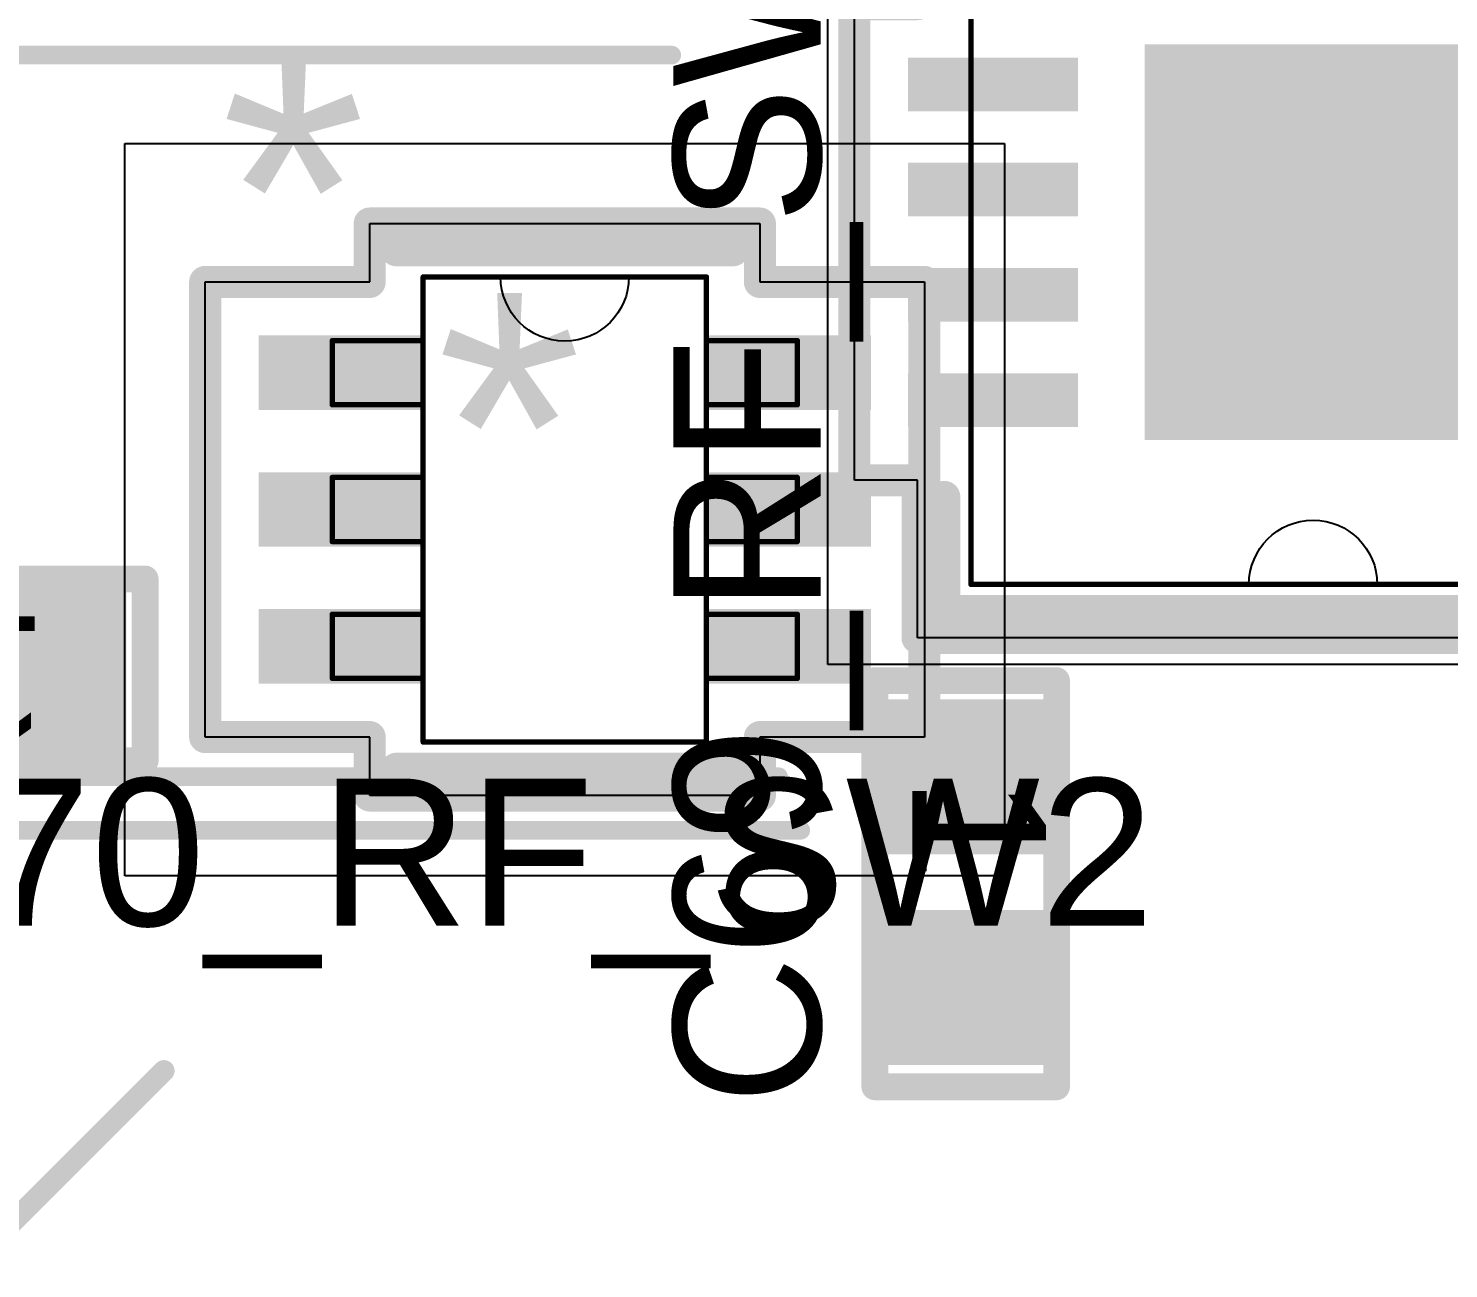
# Model space of a CAD drawing. Header units: inches. Extents: x -1.3 to 11.9, y -6.8 to 4.2.
# Drawn here: x 0.7147 to 0.9803, y 1.158 to 1.39 of the extents above; entities that cross this region are included whole.
import ezdxf

# ---------------------------------------------------------------- set-up
doc = ezdxf.new("R2010")
doc.units = ezdxf.units.IN
doc.header["$MEASUREMENT"] = 0
for name, color, linetype in [('12_SIG4', 7, 'Continuous'), ('14_SIG5', 136, 'Continuous'), ('AB', 56, 'Continuous'), ('ASSY_DWG_INFO', 56, 'Continuous'), ('FAB', 56, 'Continuous'), ('Mechanical 13', 56, 'Continuous'), ('POT_INFO', 56, 'Continuous'), ('TOP', 1, 'Continuous'), ('Top Overlay', 2, 'Continuous'), ('Top Paste', 8, 'Continuous'), ('Top Solder', 216, 'Continuous')]:
    doc.layers.add(name, color=color, linetype=linetype)
doc.styles.add('Arial', font='', dxfattribs={"height": 0.2})
doc.styles.get('Arial').set_extended_font_data('Arial')

# ---------------------------------------------------------------- blocks, each defined once
blk = doc.blocks.new('C0402_169')
at = {"layer": 'TOP'}
for points in [[(-0.031, -0.0125), (-0.031, 0.0125), (-0.006, 0.0125), (-0.006, -0.0125)], [(0.0084, -0.0125), (0.0084, 0.0125), (0.0334, 0.0125), (0.0334, -0.0125)]]:
    blk.add_hatch(color=1, dxfattribs=at).paths.add_polyline_path(points)
at = {"layer": 'Top Paste'}
for points in [[(-0.031, -0.0125), (-0.031, 0.0125), (-0.006, 0.0125), (-0.006, -0.0125)], [(0.0084, -0.0125), (0.0084, 0.0125), (0.0334, 0.0125), (0.0334, -0.0125)]]:
    blk.add_hatch(color=8, dxfattribs=at).paths.add_polyline_path(points)
at = {"layer": 'Top Solder'}
for points in [[(-0.033, -0.0145), (-0.033, 0.0145), (-0.004, 0.0145), (-0.004, -0.0145)], [(0.0064, -0.0145), (0.0064, 0.0145), (0.0354, 0.0145), (0.0354, -0.0145)]]:
    blk.add_hatch(color=216, dxfattribs=at).paths.add_polyline_path(points)
at = {"layer": 'ASSY_DWG_INFO'}
for points in [[(-0.0365, 0.017, 0.005, 0.005, 0), (-0.0365, -0.017, 0.005, 0.005, 0)], [(0.0395, 0.017, 0.005, 0.005, 0), (-0.0365, 0.017, 0.005, 0.005, 0)], [(0.0395, 0.017, 0.005, 0.005, 0), (0.0395, -0.017, 0.005, 0.005, 0)], [(0.0395, -0.017, 0.005, 0.005, 0), (-0.0365, -0.017, 0.005, 0.005, 0)]]:
    blk.add_lwpolyline(points, format="xyseb", dxfattribs=at)
for points in [[(-0.03775, 0.017, 0.0025, 0.0025, 1), (-0.03525, 0.017, 0.0025, 0.0025, 1)], [(-0.03775, 0.017, 0.0025, 0.0025, 1), (-0.03525, 0.017, 0.0025, 0.0025, 1)], [(0.03825, 0.017, 0.0025, 0.0025, 1), (0.04075, 0.017, 0.0025, 0.0025, 1)], [(0.03825, 0.017, 0.0025, 0.0025, 1), (0.04075, 0.017, 0.0025, 0.0025, 1)], [(-0.03775, -0.017, 0.0025, 0.0025, 1), (-0.03525, -0.017, 0.0025, 0.0025, 1)], [(-0.03775, -0.017, 0.0025, 0.0025, 1), (-0.03525, -0.017, 0.0025, 0.0025, 1)], [(0.03825, -0.017, 0.0025, 0.0025, 1), (0.04075, -0.017, 0.0025, 0.0025, 1)], [(0.03825, -0.017, 0.0025, 0.0025, 1), (0.04075, -0.017, 0.0025, 0.0025, 1)]]:
    blk.add_lwpolyline(points, format="xyseb", close=True, dxfattribs=at)
at = {"layer": 'Top Overlay'}
for points in [[(0.0365, 0.017, 0.005, 0.005, 0), (-0.0365, 0.017, 0.005, 0.005, 0)], [(-0.0365, 0.017, 0.005, 0.005, 0), (-0.0365, -0.017, 0.005, 0.005, 0)], [(0.0395, 0.017, 0.005, 0.005, 0), (0.0365, 0.017, 0.005, 0.005, 0)], [(0.0395, 0.017, 0.005, 0.005, 0), (0.0395, -0.017, 0.005, 0.005, 0)], [(0.0395, -0.017, 0.005, 0.005, 0), (-0.0365, -0.017, 0.005, 0.005, 0)]]:
    blk.add_lwpolyline(points, format="xyseb", dxfattribs=at)
for points in [[(-0.03775, 0.017, 0.0025, 0.0025, 1), (-0.03525, 0.017, 0.0025, 0.0025, 1)], [(-0.03775, 0.017, 0.0025, 0.0025, 1), (-0.03525, 0.017, 0.0025, 0.0025, 1)], [(0.03525, 0.017, 0.0025, 0.0025, 1), (0.03775, 0.017, 0.0025, 0.0025, 1)], [(0.03525, 0.017, 0.0025, 0.0025, 1), (0.03775, 0.017, 0.0025, 0.0025, 1)], [(0.03825, 0.017, 0.0025, 0.0025, 1), (0.04075, 0.017, 0.0025, 0.0025, 1)], [(0.03825, 0.017, 0.0025, 0.0025, 1), (0.04075, 0.017, 0.0025, 0.0025, 1)], [(-0.03775, -0.017, 0.0025, 0.0025, 1), (-0.03525, -0.017, 0.0025, 0.0025, 1)], [(-0.03775, -0.017, 0.0025, 0.0025, 1), (-0.03525, -0.017, 0.0025, 0.0025, 1)], [(0.03825, -0.017, 0.0025, 0.0025, 1), (0.04075, -0.017, 0.0025, 0.0025, 1)], [(0.03825, -0.017, 0.0025, 0.0025, 1), (0.04075, -0.017, 0.0025, 0.0025, 1)]]:
    blk.add_lwpolyline(points, format="xyseb", close=True, dxfattribs=at)
at = {"layer": 'FAB', "style": 'Arial'}
blk.add_text('1', height=0.025, dxfattribs=at).set_placement((-0.0185, -0.01))
blk = doc.blocks.new('C0402_171')
at = {"layer": 'TOP'}
for points in [[(-0.031, -0.0125), (-0.031, 0.0125), (-0.006, 0.0125), (-0.006, -0.0125)], [(0.0084, -0.0125), (0.0084, 0.0125), (0.0334, 0.0125), (0.0334, -0.0125)]]:
    blk.add_hatch(color=1, dxfattribs=at).paths.add_polyline_path(points)
at = {"layer": 'Top Paste'}
for points in [[(-0.031, -0.0125), (-0.031, 0.0125), (-0.006, 0.0125), (-0.006, -0.0125)], [(0.0084, -0.0125), (0.0084, 0.0125), (0.0334, 0.0125), (0.0334, -0.0125)]]:
    blk.add_hatch(color=8, dxfattribs=at).paths.add_polyline_path(points)
at = {"layer": 'Top Solder'}
for points in [[(-0.033, -0.0145), (-0.033, 0.0145), (-0.004, 0.0145), (-0.004, -0.0145)], [(0.0064, -0.0145), (0.0064, 0.0145), (0.0354, 0.0145), (0.0354, -0.0145)]]:
    blk.add_hatch(color=216, dxfattribs=at).paths.add_polyline_path(points)
at = {"layer": 'ASSY_DWG_INFO'}
for points in [[(-0.0365, -0.017, 0.005, 0.005, 0), (-0.0365, 0.017, 0.005, 0.005, 0)], [(0.0395, 0.017, 0.005, 0.005, 0), (-0.0365, 0.017, 0.005, 0.005, 0)], [(0.0395, -0.017, 0.005, 0.005, 0), (0.0395, 0.017, 0.005, 0.005, 0)], [(0.0395, -0.017, 0.005, 0.005, 0), (-0.0365, -0.017, 0.005, 0.005, 0)]]:
    blk.add_lwpolyline(points, format="xyseb", dxfattribs=at)
for points in [[(-0.03775, 0.017, 0.0025, 0.0025, 1), (-0.03525, 0.017, 0.0025, 0.0025, 1)], [(-0.03775, 0.017, 0.0025, 0.0025, 1), (-0.03525, 0.017, 0.0025, 0.0025, 1)], [(0.03825, 0.017, 0.0025, 0.0025, 1), (0.04075, 0.017, 0.0025, 0.0025, 1)], [(0.03825, 0.017, 0.0025, 0.0025, 1), (0.04075, 0.017, 0.0025, 0.0025, 1)], [(-0.03775, -0.017, 0.0025, 0.0025, 1), (-0.03525, -0.017, 0.0025, 0.0025, 1)], [(-0.03775, -0.017, 0.0025, 0.0025, 1), (-0.03525, -0.017, 0.0025, 0.0025, 1)], [(0.03825, -0.017, 0.0025, 0.0025, 1), (0.04075, -0.017, 0.0025, 0.0025, 1)], [(0.03825, -0.017, 0.0025, 0.0025, 1), (0.04075, -0.017, 0.0025, 0.0025, 1)]]:
    blk.add_lwpolyline(points, format="xyseb", close=True, dxfattribs=at)
at = {"layer": 'Top Overlay'}
for points in [[(0.0365, 0.017, 0.005, 0.005, 0), (-0.0365, 0.017, 0.005, 0.005, 0)], [(-0.0365, -0.017, 0.005, 0.005, 0), (-0.0365, 0.017, 0.005, 0.005, 0)], [(0.0395, 0.017, 0.005, 0.005, 0), (0.0365, 0.017, 0.005, 0.005, 0)], [(0.0395, -0.017, 0.005, 0.005, 0), (0.0395, 0.017, 0.005, 0.005, 0)], [(0.0395, -0.017, 0.005, 0.005, 0), (-0.0365, -0.017, 0.005, 0.005, 0)]]:
    blk.add_lwpolyline(points, format="xyseb", dxfattribs=at)
for points in [[(-0.03775, 0.017, 0.0025, 0.0025, 1), (-0.03525, 0.017, 0.0025, 0.0025, 1)], [(-0.03775, 0.017, 0.0025, 0.0025, 1), (-0.03525, 0.017, 0.0025, 0.0025, 1)], [(0.03525, 0.017, 0.0025, 0.0025, 1), (0.03775, 0.017, 0.0025, 0.0025, 1)], [(0.03525, 0.017, 0.0025, 0.0025, 1), (0.03775, 0.017, 0.0025, 0.0025, 1)], [(0.03825, 0.017, 0.0025, 0.0025, 1), (0.04075, 0.017, 0.0025, 0.0025, 1)], [(0.03825, 0.017, 0.0025, 0.0025, 1), (0.04075, 0.017, 0.0025, 0.0025, 1)], [(-0.03775, -0.017, 0.0025, 0.0025, 1), (-0.03525, -0.017, 0.0025, 0.0025, 1)], [(-0.03775, -0.017, 0.0025, 0.0025, 1), (-0.03525, -0.017, 0.0025, 0.0025, 1)], [(0.03825, -0.017, 0.0025, 0.0025, 1), (0.04075, -0.017, 0.0025, 0.0025, 1)], [(0.03825, -0.017, 0.0025, 0.0025, 1), (0.04075, -0.017, 0.0025, 0.0025, 1)]]:
    blk.add_lwpolyline(points, format="xyseb", close=True, dxfattribs=at)
at = {"layer": 'FAB', "style": 'Arial'}
blk.add_text('1', height=0.025, dxfattribs=at).set_placement((-0.0185, -0.01))
blk = doc.blocks.new('SOT_2815_115_NXP_306')
at = {"layer": 'TOP'}
for points in [[(-0.05728, 0.03257), (-0.0265, 0.03257), (-0.0265, 0.01861), (-0.05728, 0.01861)], [(0.0265, 0.03257), (0.05728, 0.03257), (0.05728, 0.01861), (0.0265, 0.01861)], [(-0.05728, 0.00698), (-0.0265, 0.00698), (-0.0265, -0.00698), (-0.05728, -0.00698)], [(0.0265, 0.00698), (0.05728, 0.00698), (0.05728, -0.00698), (0.0265, -0.00698)], [(-0.05728, -0.01861), (-0.0265, -0.01861), (-0.0265, -0.03257), (-0.05728, -0.03257)], [(0.0265, -0.01861), (0.05728, -0.01861), (0.05728, -0.03257), (0.0265, -0.03257)]]:
    blk.add_hatch(color=1, dxfattribs=at).paths.add_polyline_path(points)
at = {"layer": 'Top Paste'}
for points in [[(-0.05728, 0.03257), (-0.0265, 0.03257), (-0.0265, 0.01861), (-0.05728, 0.01861)], [(0.0265, 0.03257), (0.05728, 0.03257), (0.05728, 0.01861), (0.0265, 0.01861)], [(-0.05728, 0.00698), (-0.0265, 0.00698), (-0.0265, -0.00698), (-0.05728, -0.00698)], [(0.0265, 0.00698), (0.05728, 0.00698), (0.05728, -0.00698), (0.0265, -0.00698)], [(-0.05728, -0.01861), (-0.0265, -0.01861), (-0.0265, -0.03257), (-0.05728, -0.03257)], [(0.0265, -0.01861), (0.05728, -0.01861), (0.05728, -0.03257), (0.0265, -0.03257)]]:
    blk.add_hatch(color=8, dxfattribs=at).paths.add_polyline_path(points)
at = {"layer": 'Top Solder'}
for points in [[(-0.05728, 0.03257), (-0.0265, 0.03257), (-0.0265, 0.01861), (-0.05728, 0.01861)], [(0.0265, 0.03257), (0.05728, 0.03257), (0.05728, 0.01861), (0.0265, 0.01861)], [(-0.05728, 0.00698), (-0.0265, 0.00698), (-0.0265, -0.00698), (-0.05728, -0.00698)], [(0.0265, 0.00698), (0.05728, 0.00698), (0.05728, -0.00698), (0.0265, -0.00698)], [(-0.05728, -0.01861), (-0.0265, -0.01861), (-0.0265, -0.03257), (-0.05728, -0.03257)], [(0.0265, -0.01861), (0.05728, -0.01861), (0.05728, -0.03257), (0.0265, -0.03257)]]:
    blk.add_hatch(color=216, dxfattribs=at).paths.add_polyline_path(points)
at = {"layer": 'AB'}
for p, q in [((-0.08228, -0.0685), (-0.08228, 0.0685)), ((-0.08228, 0.0685), (0.08228, 0.0685)), ((0.08228, 0.0685), (0.08228, -0.0685)), ((0.08228, -0.0685), (-0.08228, -0.0685))]:
    blk.add_line(p, q, dxfattribs=at)
at = {"layer": 'Mechanical 13'}
for points, format in [([(-0.0265, 0.0435, 0.001, 0.001, 0), (0.0265, 0.0435, 0.001, 0.001, 0)], "xyseb"), ([(-0.0265, -0.0435, 0.001, 0.001, 0), (-0.0265, 0.0435, 0.001, 0.001, 0)], "xyseb"), ([(0.012, 0.0435, -1), (-0.012, 0.0435)], "xyb"), ([(0.0265, -0.0435, 0.001, 0.001, 0), (0.0265, 0.0435, 0.001, 0.001, 0)], "xyseb"), ([(-0.0435, 0.03159, 0.001, 0.001, 0), (-0.0265, 0.03159, 0.001, 0.001, 0)], "xyseb"), ([(-0.0435, 0.01959, 0.001, 0.001, 0), (-0.0435, 0.03159, 0.001, 0.001, 0)], "xyseb"), ([(-0.0265, 0.01959, 0.001, 0.001, 0), (-0.0265, 0.03159, 0.001, 0.001, 0)], "xyseb"), ([(0.0265, 0.01959, 0.001, 0.001, 0), (0.0265, 0.03159, 0.001, 0.001, 0)], "xyseb"), ([(0.0265, 0.03159, 0.001, 0.001, 0), (0.0435, 0.03159, 0.001, 0.001, 0)], "xyseb"), ([(0.0435, 0.01959, 0.001, 0.001, 0), (0.0435, 0.03159, 0.001, 0.001, 0)], "xyseb"), ([(-0.0435, 0.01959, 0.001, 0.001, 0), (-0.0265, 0.01959, 0.001, 0.001, 0)], "xyseb"), ([(0.0265, 0.01959, 0.001, 0.001, 0), (0.0435, 0.01959, 0.001, 0.001, 0)], "xyseb"), ([(-0.0435, 0.006, 0.001, 0.001, 0), (-0.0265, 0.006, 0.001, 0.001, 0)], "xyseb"), ([(-0.0435, -0.006, 0.001, 0.001, 0), (-0.0435, 0.006, 0.001, 0.001, 0)], "xyseb"), ([(-0.0265, -0.006, 0.001, 0.001, 0), (-0.0265, 0.006, 0.001, 0.001, 0)], "xyseb"), ([(0.0265, -0.006, 0.001, 0.001, 0), (0.0265, 0.006, 0.001, 0.001, 0)], "xyseb"), ([(0.0265, 0.006, 0.001, 0.001, 0), (0.0435, 0.006, 0.001, 0.001, 0)], "xyseb"), ([(0.0435, -0.006, 0.001, 0.001, 0), (0.0435, 0.006, 0.001, 0.001, 0)], "xyseb"), ([(-0.0435, -0.006, 0.001, 0.001, 0), (-0.0265, -0.006, 0.001, 0.001, 0)], "xyseb"), ([(0.0265, -0.006, 0.001, 0.001, 0), (0.0435, -0.006, 0.001, 0.001, 0)], "xyseb"), ([(-0.0435, -0.01959, 0.001, 0.001, 0), (-0.0265, -0.01959, 0.001, 0.001, 0)], "xyseb"), ([(-0.0435, -0.03159, 0.001, 0.001, 0), (-0.0435, -0.01959, 0.001, 0.001, 0)], "xyseb"), ([(-0.0265, -0.03159, 0.001, 0.001, 0), (-0.0265, -0.01959, 0.001, 0.001, 0)], "xyseb"), ([(0.0265, -0.03159, 0.001, 0.001, 0), (0.0265, -0.01959, 0.001, 0.001, 0)], "xyseb"), ([(0.0265, -0.01959, 0.001, 0.001, 0), (0.0435, -0.01959, 0.001, 0.001, 0)], "xyseb"), ([(0.0435, -0.03159, 0.001, 0.001, 0), (0.0435, -0.01959, 0.001, 0.001, 0)], "xyseb"), ([(-0.0435, -0.03159, 0.001, 0.001, 0), (-0.0265, -0.03159, 0.001, 0.001, 0)], "xyseb"), ([(0.0265, -0.03159, 0.001, 0.001, 0), (0.0435, -0.03159, 0.001, 0.001, 0)], "xyseb"), ([(-0.0265, -0.0435, 0.001, 0.001, 0), (0.0265, -0.0435, 0.001, 0.001, 0)], "xyseb")]:
    blk.add_lwpolyline(points, format=format, dxfattribs=at)
for points, format in [([(-0.02675, 0.0435, 0.0005, 0.0005, 1), (-0.02625, 0.0435, 0.0005, 0.0005, 1)], "xyseb"), ([(-0.02675, 0.0435, 0.0005, 0.0005, 1), (-0.02625, 0.0435, 0.0005, 0.0005, 1)], "xyseb"), ([(-0.012, 0.0435, 1), (-0.012, 0.0435, 1)], "xyb"), ([(0.012, 0.0435, 1), (0.012, 0.0435, 1)], "xyb"), ([(0.02625, 0.0435, 0.0005, 0.0005, 1), (0.02675, 0.0435, 0.0005, 0.0005, 1)], "xyseb"), ([(0.02625, 0.0435, 0.0005, 0.0005, 1), (0.02675, 0.0435, 0.0005, 0.0005, 1)], "xyseb"), ([(-0.04375, 0.03159, 0.0005, 0.0005, 1), (-0.04325, 0.03159, 0.0005, 0.0005, 1)], "xyseb"), ([(-0.04375, 0.03159, 0.0005, 0.0005, 1), (-0.04325, 0.03159, 0.0005, 0.0005, 1)], "xyseb"), ([(-0.02675, 0.03159, 0.0005, 0.0005, 1), (-0.02625, 0.03159, 0.0005, 0.0005, 1)], "xyseb"), ([(-0.02675, 0.03159, 0.0005, 0.0005, 1), (-0.02625, 0.03159, 0.0005, 0.0005, 1)], "xyseb"), ([(0.02625, 0.03159, 0.0005, 0.0005, 1), (0.02675, 0.03159, 0.0005, 0.0005, 1)], "xyseb"), ([(0.02625, 0.03159, 0.0005, 0.0005, 1), (0.02675, 0.03159, 0.0005, 0.0005, 1)], "xyseb"), ([(0.04325, 0.03159, 0.0005, 0.0005, 1), (0.04375, 0.03159, 0.0005, 0.0005, 1)], "xyseb"), ([(0.04325, 0.03159, 0.0005, 0.0005, 1), (0.04375, 0.03159, 0.0005, 0.0005, 1)], "xyseb"), ([(-0.04375, 0.01959, 0.0005, 0.0005, 1), (-0.04325, 0.01959, 0.0005, 0.0005, 1)], "xyseb"), ([(-0.04375, 0.01959, 0.0005, 0.0005, 1), (-0.04325, 0.01959, 0.0005, 0.0005, 1)], "xyseb"), ([(-0.02675, 0.01959, 0.0005, 0.0005, 1), (-0.02625, 0.01959, 0.0005, 0.0005, 1)], "xyseb"), ([(-0.02675, 0.01959, 0.0005, 0.0005, 1), (-0.02625, 0.01959, 0.0005, 0.0005, 1)], "xyseb"), ([(0.02625, 0.01959, 0.0005, 0.0005, 1), (0.02675, 0.01959, 0.0005, 0.0005, 1)], "xyseb"), ([(0.02625, 0.01959, 0.0005, 0.0005, 1), (0.02675, 0.01959, 0.0005, 0.0005, 1)], "xyseb"), ([(0.04325, 0.01959, 0.0005, 0.0005, 1), (0.04375, 0.01959, 0.0005, 0.0005, 1)], "xyseb"), ([(0.04325, 0.01959, 0.0005, 0.0005, 1), (0.04375, 0.01959, 0.0005, 0.0005, 1)], "xyseb"), ([(-0.04375, 0.006, 0.0005, 0.0005, 1), (-0.04325, 0.006, 0.0005, 0.0005, 1)], "xyseb"), ([(-0.04375, 0.006, 0.0005, 0.0005, 1), (-0.04325, 0.006, 0.0005, 0.0005, 1)], "xyseb"), ([(-0.02675, 0.006, 0.0005, 0.0005, 1), (-0.02625, 0.006, 0.0005, 0.0005, 1)], "xyseb"), ([(-0.02675, 0.006, 0.0005, 0.0005, 1), (-0.02625, 0.006, 0.0005, 0.0005, 1)], "xyseb"), ([(0.02625, 0.006, 0.0005, 0.0005, 1), (0.02675, 0.006, 0.0005, 0.0005, 1)], "xyseb"), ([(0.02625, 0.006, 0.0005, 0.0005, 1), (0.02675, 0.006, 0.0005, 0.0005, 1)], "xyseb"), ([(0.04325, 0.006, 0.0005, 0.0005, 1), (0.04375, 0.006, 0.0005, 0.0005, 1)], "xyseb"), ([(0.04325, 0.006, 0.0005, 0.0005, 1), (0.04375, 0.006, 0.0005, 0.0005, 1)], "xyseb"), ([(-0.04375, -0.006, 0.0005, 0.0005, 1), (-0.04325, -0.006, 0.0005, 0.0005, 1)], "xyseb"), ([(-0.04375, -0.006, 0.0005, 0.0005, 1), (-0.04325, -0.006, 0.0005, 0.0005, 1)], "xyseb"), ([(-0.02675, -0.006, 0.0005, 0.0005, 1), (-0.02625, -0.006, 0.0005, 0.0005, 1)], "xyseb"), ([(-0.02675, -0.006, 0.0005, 0.0005, 1), (-0.02625, -0.006, 0.0005, 0.0005, 1)], "xyseb"), ([(0.02625, -0.006, 0.0005, 0.0005, 1), (0.02675, -0.006, 0.0005, 0.0005, 1)], "xyseb"), ([(0.02625, -0.006, 0.0005, 0.0005, 1), (0.02675, -0.006, 0.0005, 0.0005, 1)], "xyseb"), ([(0.04325, -0.006, 0.0005, 0.0005, 1), (0.04375, -0.006, 0.0005, 0.0005, 1)], "xyseb"), ([(0.04325, -0.006, 0.0005, 0.0005, 1), (0.04375, -0.006, 0.0005, 0.0005, 1)], "xyseb"), ([(-0.04375, -0.01959, 0.0005, 0.0005, 1), (-0.04325, -0.01959, 0.0005, 0.0005, 1)], "xyseb"), ([(-0.04375, -0.01959, 0.0005, 0.0005, 1), (-0.04325, -0.01959, 0.0005, 0.0005, 1)], "xyseb"), ([(-0.02675, -0.01959, 0.0005, 0.0005, 1), (-0.02625, -0.01959, 0.0005, 0.0005, 1)], "xyseb"), ([(-0.02675, -0.01959, 0.0005, 0.0005, 1), (-0.02625, -0.01959, 0.0005, 0.0005, 1)], "xyseb"), ([(0.02625, -0.01959, 0.0005, 0.0005, 1), (0.02675, -0.01959, 0.0005, 0.0005, 1)], "xyseb"), ([(0.02625, -0.01959, 0.0005, 0.0005, 1), (0.02675, -0.01959, 0.0005, 0.0005, 1)], "xyseb"), ([(0.04325, -0.01959, 0.0005, 0.0005, 1), (0.04375, -0.01959, 0.0005, 0.0005, 1)], "xyseb"), ([(0.04325, -0.01959, 0.0005, 0.0005, 1), (0.04375, -0.01959, 0.0005, 0.0005, 1)], "xyseb"), ([(-0.04375, -0.03159, 0.0005, 0.0005, 1), (-0.04325, -0.03159, 0.0005, 0.0005, 1)], "xyseb"), ([(-0.04375, -0.03159, 0.0005, 0.0005, 1), (-0.04325, -0.03159, 0.0005, 0.0005, 1)], "xyseb"), ([(-0.02675, -0.03159, 0.0005, 0.0005, 1), (-0.02625, -0.03159, 0.0005, 0.0005, 1)], "xyseb"), ([(-0.02675, -0.03159, 0.0005, 0.0005, 1), (-0.02625, -0.03159, 0.0005, 0.0005, 1)], "xyseb"), ([(0.02625, -0.03159, 0.0005, 0.0005, 1), (0.02675, -0.03159, 0.0005, 0.0005, 1)], "xyseb"), ([(0.02625, -0.03159, 0.0005, 0.0005, 1), (0.02675, -0.03159, 0.0005, 0.0005, 1)], "xyseb"), ([(0.04325, -0.03159, 0.0005, 0.0005, 1), (0.04375, -0.03159, 0.0005, 0.0005, 1)], "xyseb"), ([(0.04325, -0.03159, 0.0005, 0.0005, 1), (0.04375, -0.03159, 0.0005, 0.0005, 1)], "xyseb"), ([(-0.02675, -0.0435, 0.0005, 0.0005, 1), (-0.02625, -0.0435, 0.0005, 0.0005, 1)], "xyseb"), ([(-0.02675, -0.0435, 0.0005, 0.0005, 1), (-0.02625, -0.0435, 0.0005, 0.0005, 1)], "xyseb"), ([(0.02625, -0.0435, 0.0005, 0.0005, 1), (0.02675, -0.0435, 0.0005, 0.0005, 1)], "xyseb"), ([(0.02625, -0.0435, 0.0005, 0.0005, 1), (0.02675, -0.0435, 0.0005, 0.0005, 1)], "xyseb")]:
    blk.add_lwpolyline(points, format=format, close=True, dxfattribs=at)
at = {"layer": 'POT_INFO'}
for p, q in [((-0.0365, 0.04257), (-0.0365, 0.0535)), ((-0.0365, 0.0535), (0.0365, 0.0535)), ((0.0365, 0.0535), (0.0365, 0.04257)), ((-0.06728, -0.04257), (-0.06728, 0.04257)), ((-0.06728, 0.04257), (-0.0365, 0.04257)), ((0.0365, 0.04257), (0.06728, 0.04257)), ((0.06728, 0.04257), (0.06728, -0.04257)), ((-0.0365, -0.04257), (-0.06728, -0.04257)), ((-0.0365, -0.0535), (-0.0365, -0.04257)), ((0.06728, -0.04257), (0.0365, -0.04257)), ((0.0365, -0.04257), (0.0365, -0.0535)), ((0.0365, -0.0535), (-0.0365, -0.0535))]:
    blk.add_line(p, q, dxfattribs=at)
for points in [[(-0.0365, 0.04257, 0.006, 0.006, 0), (-0.0365, 0.0535, 0.006, 0.006, 0)], [(-0.0365, 0.0535, 0.006, 0.006, 0), (0.0365, 0.0535, 0.006, 0.006, 0)], [(0.0365, 0.04257, 0.006, 0.006, 0), (0.0365, 0.0535, 0.006, 0.006, 0)], [(-0.06728, -0.04257, 0.006, 0.006, 0), (-0.06728, 0.04257, 0.006, 0.006, 0)], [(-0.06728, 0.04257, 0.006, 0.006, 0), (-0.0365, 0.04257, 0.006, 0.006, 0)], [(0.0365, 0.04257, 0.006, 0.006, 0), (0.06728, 0.04257, 0.006, 0.006, 0)], [(0.06728, -0.04257, 0.006, 0.006, 0), (0.06728, 0.04257, 0.006, 0.006, 0)], [(-0.06728, -0.04257, 0.006, 0.006, 0), (-0.0365, -0.04257, 0.006, 0.006, 0)], [(-0.0365, -0.0535, 0.006, 0.006, 0), (-0.0365, -0.04257, 0.006, 0.006, 0)], [(0.0365, -0.04257, 0.006, 0.006, 0), (0.06728, -0.04257, 0.006, 0.006, 0)], [(0.0365, -0.0535, 0.006, 0.006, 0), (0.0365, -0.04257, 0.006, 0.006, 0)], [(-0.0365, -0.0535, 0.006, 0.006, 0), (0.0365, -0.0535, 0.006, 0.006, 0)]]:
    blk.add_lwpolyline(points, format="xyseb", dxfattribs=at)
for points in [[(-0.038, 0.0535, 0.003, 0.003, 1), (-0.035, 0.0535, 0.003, 0.003, 1)], [(-0.038, 0.0535, 0.003, 0.003, 1), (-0.035, 0.0535, 0.003, 0.003, 1)], [(0.035, 0.0535, 0.003, 0.003, 1), (0.038, 0.0535, 0.003, 0.003, 1)], [(0.035, 0.0535, 0.003, 0.003, 1), (0.038, 0.0535, 0.003, 0.003, 1)], [(-0.06878, 0.04257, 0.003, 0.003, 1), (-0.06578, 0.04257, 0.003, 0.003, 1)], [(-0.06878, 0.04257, 0.003, 0.003, 1), (-0.06578, 0.04257, 0.003, 0.003, 1)], [(-0.038, 0.04257, 0.003, 0.003, 1), (-0.035, 0.04257, 0.003, 0.003, 1)], [(-0.038, 0.04257, 0.003, 0.003, 1), (-0.035, 0.04257, 0.003, 0.003, 1)], [(0.035, 0.04257, 0.003, 0.003, 1), (0.038, 0.04257, 0.003, 0.003, 1)], [(0.035, 0.04257, 0.003, 0.003, 1), (0.038, 0.04257, 0.003, 0.003, 1)], [(0.06578, 0.04257, 0.003, 0.003, 1), (0.06878, 0.04257, 0.003, 0.003, 1)], [(0.06578, 0.04257, 0.003, 0.003, 1), (0.06878, 0.04257, 0.003, 0.003, 1)], [(-0.06878, -0.04257, 0.003, 0.003, 1), (-0.06578, -0.04257, 0.003, 0.003, 1)], [(-0.06878, -0.04257, 0.003, 0.003, 1), (-0.06578, -0.04257, 0.003, 0.003, 1)], [(-0.038, -0.04257, 0.003, 0.003, 1), (-0.035, -0.04257, 0.003, 0.003, 1)], [(-0.038, -0.04257, 0.003, 0.003, 1), (-0.035, -0.04257, 0.003, 0.003, 1)], [(0.035, -0.04257, 0.003, 0.003, 1), (0.038, -0.04257, 0.003, 0.003, 1)], [(0.035, -0.04257, 0.003, 0.003, 1), (0.038, -0.04257, 0.003, 0.003, 1)], [(0.06578, -0.04257, 0.003, 0.003, 1), (0.06878, -0.04257, 0.003, 0.003, 1)], [(0.06578, -0.04257, 0.003, 0.003, 1), (0.06878, -0.04257, 0.003, 0.003, 1)], [(-0.038, -0.0535, 0.003, 0.003, 1), (-0.035, -0.0535, 0.003, 0.003, 1)], [(-0.038, -0.0535, 0.003, 0.003, 1), (-0.035, -0.0535, 0.003, 0.003, 1)], [(0.035, -0.0535, 0.003, 0.003, 1), (0.038, -0.0535, 0.003, 0.003, 1)], [(0.035, -0.0535, 0.003, 0.003, 1), (0.038, -0.0535, 0.003, 0.003, 1)]]:
    blk.add_lwpolyline(points, format="xyseb", close=True, dxfattribs=at)
at = {"layer": 'Top Overlay'}
for points in [[(-0.0315, 0.0485, 0.006, 0.006, 0), (0.0315, 0.0485, 0.006, 0.006, 0)], [(-0.0315, -0.0485, 0.006, 0.006, 0), (0.0315, -0.0485, 0.006, 0.006, 0)]]:
    blk.add_lwpolyline(points, format="xyseb", dxfattribs=at)
for points in [[(-0.033, 0.0485, 0.003, 0.003, 1), (-0.03, 0.0485, 0.003, 0.003, 1)], [(0.03, 0.0485, 0.003, 0.003, 1), (0.033, 0.0485, 0.003, 0.003, 1)], [(-0.033, -0.0485, 0.003, 0.003, 1), (-0.03, -0.0485, 0.003, 0.003, 1)], [(0.03, -0.0485, 0.003, 0.003, 1), (0.033, -0.0485, 0.003, 0.003, 1)]]:
    blk.add_lwpolyline(points, format="xyseb", close=True, dxfattribs=at)
at = {"layer": 'Mechanical 13', "style": 'Arial'}
blk.add_text('*', height=0.05, dxfattribs=at).set_placement((-0.024, -0.0095))
at = {"layer": 'Top Overlay', "style": 'Arial'}
blk.add_text('*', height=0.05, dxfattribs=at).set_placement((-0.06439, 0.03456))
blk = doc.blocks.new('CP_8_2_ADI_323')
at = {"layer": 'TOP'}
for points in [[(-0.07581, 0.03454), (-0.044, 0.03454), (-0.044, 0.02451), (-0.07581, 0.02451)], [(-0.0315, 0.037), (0.0315, 0.037), (0.0315, -0.037), (-0.0315, -0.037)], [(0.044, 0.03454), (0.07581, 0.03454), (0.07581, 0.02451), (0.044, 0.02451)], [(-0.07581, 0.01486), (-0.044, 0.01486), (-0.044, 0.00483), (-0.07581, 0.00483)], [(0.044, 0.01486), (0.07581, 0.01486), (0.07581, 0.00483), (0.044, 0.00483)], [(-0.07581, -0.00483), (-0.044, -0.00483), (-0.044, -0.01486), (-0.07581, -0.01486)], [(0.044, -0.00483), (0.07581, -0.00483), (0.07581, -0.01486), (0.044, -0.01486)], [(-0.07581, -0.02451), (-0.044, -0.02451), (-0.044, -0.03454), (-0.07581, -0.03454)], [(0.044, -0.02451), (0.07581, -0.02451), (0.07581, -0.03454), (0.044, -0.03454)]]:
    blk.add_hatch(color=1, dxfattribs=at).paths.add_polyline_path(points)
at = {"layer": 'Top Paste'}
for points in [[(-0.07581, 0.03454), (-0.044, 0.03454), (-0.044, 0.02451), (-0.07581, 0.02451)], [(-0.0315, 0.037), (0.0315, 0.037), (0.0315, -0.037), (-0.0315, -0.037)], [(0.044, 0.03454), (0.07581, 0.03454), (0.07581, 0.02451), (0.044, 0.02451)], [(-0.07581, 0.01486), (-0.044, 0.01486), (-0.044, 0.00483), (-0.07581, 0.00483)], [(0.044, 0.01486), (0.07581, 0.01486), (0.07581, 0.00483), (0.044, 0.00483)], [(-0.07581, -0.00483), (-0.044, -0.00483), (-0.044, -0.01486), (-0.07581, -0.01486)], [(0.044, -0.00483), (0.07581, -0.00483), (0.07581, -0.01486), (0.044, -0.01486)], [(-0.07581, -0.02451), (-0.044, -0.02451), (-0.044, -0.03454), (-0.07581, -0.03454)], [(0.044, -0.02451), (0.07581, -0.02451), (0.07581, -0.03454), (0.044, -0.03454)]]:
    blk.add_hatch(color=8, dxfattribs=at).paths.add_polyline_path(points)
at = {"layer": 'Top Solder'}
for points in [[(-0.07581, 0.03454), (-0.044, 0.03454), (-0.044, 0.02451), (-0.07581, 0.02451)], [(-0.0315, 0.037), (0.0315, 0.037), (0.0315, -0.037), (-0.0315, -0.037)], [(0.044, 0.03454), (0.07581, 0.03454), (0.07581, 0.02451), (0.044, 0.02451)], [(-0.07581, 0.01486), (-0.044, 0.01486), (-0.044, 0.00483), (-0.07581, 0.00483)], [(0.044, 0.01486), (0.07581, 0.01486), (0.07581, 0.00483), (0.044, 0.00483)], [(-0.07581, -0.00483), (-0.044, -0.00483), (-0.044, -0.01486), (-0.07581, -0.01486)], [(0.044, -0.00483), (0.07581, -0.00483), (0.07581, -0.01486), (0.044, -0.01486)], [(-0.07581, -0.02451), (-0.044, -0.02451), (-0.044, -0.03454), (-0.07581, -0.03454)], [(0.044, -0.02451), (0.07581, -0.02451), (0.07581, -0.03454), (0.044, -0.03454)]]:
    blk.add_hatch(color=216, dxfattribs=at).paths.add_polyline_path(points)
at = {"layer": 'AB'}
for p, q in [((-0.09081, -0.079), (-0.09081, 0.079)), ((-0.09081, 0.079), (0.09081, 0.079)), ((0.09081, 0.079), (0.09081, -0.079)), ((0.09081, -0.079), (-0.09081, -0.079))]:
    blk.add_line(p, q, dxfattribs=at)
at = {"layer": 'Mechanical 13'}
for points, format in [([(-0.064, 0.064, 0.001, 0.001, 0), (-0.064, -0.064, 0.001, 0.001, 0)], "xyseb"), ([(0.064, 0.064, 0.001, 0.001, 0), (-0.064, 0.064, 0.001, 0.001, 0)], "xyseb"), ([(0.012, 0.064, -1), (-0.012, 0.064)], "xyb"), ([(0.064, 0.064, 0.001, 0.001, 0), (0.064, -0.064, 0.001, 0.001, 0)], "xyseb"), ([(0.064, -0.064, 0.001, 0.001, 0), (-0.064, -0.064, 0.001, 0.001, 0)], "xyseb")]:
    blk.add_lwpolyline(points, format=format, dxfattribs=at)
for points, format in [([(-0.06425, 0.064, 0.0005, 0.0005, 1), (-0.06375, 0.064, 0.0005, 0.0005, 1)], "xyseb"), ([(-0.06425, 0.064, 0.0005, 0.0005, 1), (-0.06375, 0.064, 0.0005, 0.0005, 1)], "xyseb"), ([(-0.012, 0.064, 1), (-0.012, 0.064, 1)], "xyb"), ([(0.012, 0.064, 1), (0.012, 0.064, 1)], "xyb"), ([(0.06375, 0.064, 0.0005, 0.0005, 1), (0.06425, 0.064, 0.0005, 0.0005, 1)], "xyseb"), ([(0.06375, 0.064, 0.0005, 0.0005, 1), (0.06425, 0.064, 0.0005, 0.0005, 1)], "xyseb"), ([(-0.06425, -0.064, 0.0005, 0.0005, 1), (-0.06375, -0.064, 0.0005, 0.0005, 1)], "xyseb"), ([(-0.06425, -0.064, 0.0005, 0.0005, 1), (-0.06375, -0.064, 0.0005, 0.0005, 1)], "xyseb"), ([(0.06375, -0.064, 0.0005, 0.0005, 1), (0.06425, -0.064, 0.0005, 0.0005, 1)], "xyseb"), ([(0.06375, -0.064, 0.0005, 0.0005, 1), (0.06425, -0.064, 0.0005, 0.0005, 1)], "xyseb")]:
    blk.add_lwpolyline(points, format=format, close=True, dxfattribs=at)
at = {"layer": 'POT_INFO'}
for p, q in [((-0.074, 0.04454), (-0.074, 0.074)), ((-0.074, 0.074), (0.074, 0.074)), ((0.074, 0.074), (0.074, 0.04454)), ((-0.08581, -0.04454), (-0.08581, 0.04454)), ((-0.08581, 0.04454), (-0.074, 0.04454)), ((0.074, 0.04454), (0.08581, 0.04454)), ((0.08581, 0.04454), (0.08581, -0.04454)), ((-0.074, -0.04454), (-0.08581, -0.04454)), ((-0.074, -0.074), (-0.074, -0.04454)), ((0.08581, -0.04454), (0.074, -0.04454)), ((0.074, -0.04454), (0.074, -0.074)), ((0.074, -0.074), (-0.074, -0.074))]:
    blk.add_line(p, q, dxfattribs=at)
for points in [[(0.074, 0.074, 0.006, 0.006, 0), (-0.074, 0.074, 0.006, 0.006, 0)], [(-0.074, 0.074, 0.006, 0.006, 0), (-0.074, 0.04454, 0.006, 0.006, 0)], [(0.074, 0.074, 0.006, 0.006, 0), (0.074, 0.04454, 0.006, 0.006, 0)], [(-0.074, 0.04454, 0.006, 0.006, 0), (-0.08581, 0.04454, 0.006, 0.006, 0)], [(-0.08581, 0.04454, 0.006, 0.006, 0), (-0.08581, -0.04454, 0.006, 0.006, 0)], [(0.08581, 0.04454, 0.006, 0.006, 0), (0.074, 0.04454, 0.006, 0.006, 0)], [(0.08581, 0.04454, 0.006, 0.006, 0), (0.08581, -0.04454, 0.006, 0.006, 0)], [(-0.074, -0.04454, 0.006, 0.006, 0), (-0.08581, -0.04454, 0.006, 0.006, 0)], [(-0.074, -0.04454, 0.006, 0.006, 0), (-0.074, -0.074, 0.006, 0.006, 0)], [(0.074, -0.04454, 0.006, 0.006, 0), (0.074, -0.074, 0.006, 0.006, 0)], [(0.08581, -0.04454, 0.006, 0.006, 0), (0.074, -0.04454, 0.006, 0.006, 0)], [(0.074, -0.074, 0.006, 0.006, 0), (-0.074, -0.074, 0.006, 0.006, 0)]]:
    blk.add_lwpolyline(points, format="xyseb", dxfattribs=at)
for points in [[(-0.0755, 0.074, 0.003, 0.003, 1), (-0.0725, 0.074, 0.003, 0.003, 1)], [(-0.0755, 0.074, 0.003, 0.003, 1), (-0.0725, 0.074, 0.003, 0.003, 1)], [(0.0725, 0.074, 0.003, 0.003, 1), (0.0755, 0.074, 0.003, 0.003, 1)], [(0.0725, 0.074, 0.003, 0.003, 1), (0.0755, 0.074, 0.003, 0.003, 1)], [(-0.08731, 0.04454, 0.003, 0.003, 1), (-0.08431, 0.04454, 0.003, 0.003, 1)], [(-0.08731, 0.04454, 0.003, 0.003, 1), (-0.08431, 0.04454, 0.003, 0.003, 1)], [(-0.0755, 0.04454, 0.003, 0.003, 1), (-0.0725, 0.04454, 0.003, 0.003, 1)], [(-0.0755, 0.04454, 0.003, 0.003, 1), (-0.0725, 0.04454, 0.003, 0.003, 1)], [(0.0725, 0.04454, 0.003, 0.003, 1), (0.0755, 0.04454, 0.003, 0.003, 1)], [(0.0725, 0.04454, 0.003, 0.003, 1), (0.0755, 0.04454, 0.003, 0.003, 1)], [(0.08431, 0.04454, 0.003, 0.003, 1), (0.08731, 0.04454, 0.003, 0.003, 1)], [(0.08431, 0.04454, 0.003, 0.003, 1), (0.08731, 0.04454, 0.003, 0.003, 1)], [(-0.08731, -0.04454, 0.003, 0.003, 1), (-0.08431, -0.04454, 0.003, 0.003, 1)], [(-0.08731, -0.04454, 0.003, 0.003, 1), (-0.08431, -0.04454, 0.003, 0.003, 1)], [(-0.0755, -0.04454, 0.003, 0.003, 1), (-0.0725, -0.04454, 0.003, 0.003, 1)], [(-0.0755, -0.04454, 0.003, 0.003, 1), (-0.0725, -0.04454, 0.003, 0.003, 1)], [(0.0725, -0.04454, 0.003, 0.003, 1), (0.0755, -0.04454, 0.003, 0.003, 1)], [(0.0725, -0.04454, 0.003, 0.003, 1), (0.0755, -0.04454, 0.003, 0.003, 1)], [(0.08431, -0.04454, 0.003, 0.003, 1), (0.08731, -0.04454, 0.003, 0.003, 1)], [(0.08431, -0.04454, 0.003, 0.003, 1), (0.08731, -0.04454, 0.003, 0.003, 1)], [(-0.0755, -0.074, 0.003, 0.003, 1), (-0.0725, -0.074, 0.003, 0.003, 1)], [(-0.0755, -0.074, 0.003, 0.003, 1), (-0.0725, -0.074, 0.003, 0.003, 1)], [(0.0725, -0.074, 0.003, 0.003, 1), (0.0755, -0.074, 0.003, 0.003, 1)], [(0.0725, -0.074, 0.003, 0.003, 1), (0.0755, -0.074, 0.003, 0.003, 1)]]:
    blk.add_lwpolyline(points, format="xyseb", close=True, dxfattribs=at)
at = {"layer": 'Top Overlay'}
for points in [[(-0.069, 0.069, 0.006, 0.006, 0), (-0.069, 0.04764, 0.006, 0.006, 0)], [(0.069, 0.069, 0.006, 0.006, 0), (-0.069, 0.069, 0.006, 0.006, 0)], [(0.069, 0.069, 0.006, 0.006, 0), (0.069, 0.04764, 0.006, 0.006, 0)], [(-0.069, -0.04764, 0.006, 0.006, 0), (-0.069, -0.069, 0.006, 0.006, 0)], [(0.069, -0.04764, 0.006, 0.006, 0), (0.069, -0.069, 0.006, 0.006, 0)], [(0.069, -0.069, 0.006, 0.006, 0), (-0.069, -0.069, 0.006, 0.006, 0)]]:
    blk.add_lwpolyline(points, format="xyseb", dxfattribs=at)
for points in [[(-0.0705, 0.069, 0.003, 0.003, 1), (-0.0675, 0.069, 0.003, 0.003, 1)], [(-0.0705, 0.069, 0.003, 0.003, 1), (-0.0675, 0.069, 0.003, 0.003, 1)], [(0.0675, 0.069, 0.003, 0.003, 1), (0.0705, 0.069, 0.003, 0.003, 1)], [(0.0675, 0.069, 0.003, 0.003, 1), (0.0705, 0.069, 0.003, 0.003, 1)], [(-0.0705, 0.04764, 0.003, 0.003, 1), (-0.0675, 0.04764, 0.003, 0.003, 1)], [(0.0675, 0.04764, 0.003, 0.003, 1), (0.0705, 0.04764, 0.003, 0.003, 1)], [(-0.0705, -0.04764, 0.003, 0.003, 1), (-0.0675, -0.04764, 0.003, 0.003, 1)], [(0.0675, -0.04764, 0.003, 0.003, 1), (0.0705, -0.04764, 0.003, 0.003, 1)], [(-0.0705, -0.069, 0.003, 0.003, 1), (-0.0675, -0.069, 0.003, 0.003, 1)], [(-0.0705, -0.069, 0.003, 0.003, 1), (-0.0675, -0.069, 0.003, 0.003, 1)], [(0.0675, -0.069, 0.003, 0.003, 1), (0.0705, -0.069, 0.003, 0.003, 1)], [(0.0675, -0.069, 0.003, 0.003, 1), (0.0705, -0.069, 0.003, 0.003, 1)]]:
    blk.add_lwpolyline(points, format="xyseb", close=True, dxfattribs=at)

msp = doc.modelspace()

# ---------------------------------------------------------------- linework, layer by layer
at = {"layer": '12_SIG4'}
for points in [[(0.47414, 1.385, 0.0035, 0.0035, 0), (0.835, 1.385, 0.0035, 0.0035, 0)], [(0.385, 1.25, 0.0035, 0.0035, 0), (0.855, 1.25, 0.0035, 0.0035, 0)], [(0.4, 1.24, 0.0035, 0.0035, 0), (0.85914, 1.24, 0.0035, 0.0035, 0)]]:
    msp.add_lwpolyline(points, format="xyseb", dxfattribs=at)
for points in [[(0.83413, 1.385, 0.00175, 0.00175, 1), (0.83588, 1.385, 0.00175, 0.00175, 1)], [(0.85413, 1.25, 0.00175, 0.00175, 1), (0.85588, 1.25, 0.00175, 0.00175, 1)], [(0.85827, 1.24, 0.00175, 0.00175, 1), (0.86002, 1.24, 0.00175, 0.00175, 1)]]:
    msp.add_lwpolyline(points, format="xyseb", close=True, dxfattribs=at)
at = {"layer": '14_SIG5'}
msp.add_lwpolyline([(0.705, 1.16, 0.004, 0.004, 0), (0.74, 1.195, 0.004, 0.004, 0)], format="xyseb", dxfattribs=at)
msp.add_lwpolyline([(0.739, 1.195, 0.002, 0.002, 1), (0.741, 1.195, 0.002, 0.002, 1)], format="xyseb", close=True, dxfattribs=at)

# ---------------------------------------------------------------- block references
for name, p, rotation in [('CP_8_2_ADI_323', (0.955, 1.35), 180), ('C0402_169', (0.7, 1.27), 180), ('C0402_171', (0.89, 1.2315), 270)]:
    msp.add_blockref(name, p, dxfattribs=dict(rotation=rotation))
msp.add_blockref('SOT_2815_115_NXP_306', (0.815, 1.3))

# ---------------------------------------------------------------- texts
at = {"layer": 'Top Overlay', "style": 'Arial'}
msp.add_text('C69_RF_SW2', height=0.027559, rotation=90, dxfattribs=at).set_placement((0.86288, 1.18863))
msp.add_text('C70_RF_SW2', height=0.027559, dxfattribs=at).set_placement((0.67713, 1.22212))

doc.saveas('drawing.dxf')
